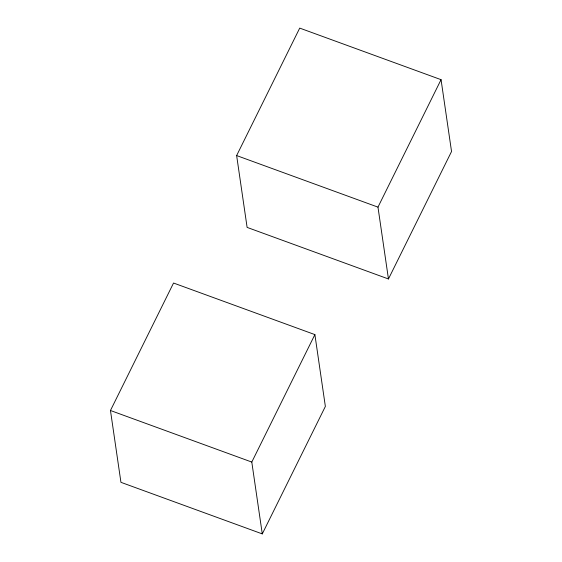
<?xml version="1.0" encoding="UTF-8"?>
<svg xmlns="http://www.w3.org/2000/svg" width="562" height="562" viewBox="0 0 562 562"><rect width="100%" height="100%" fill="white"/><g stroke="black" fill="none" stroke-linecap="round" stroke-linejoin="round"><path stroke-width="0.84" d="M110.461 410.499L173.546 283.03L314.889 334.601L325.363 406.431L262.278 533.9L120.942 482.329L110.461 410.499L251.797 462.069L262.278 533.9M236.637 155.569L299.722 28.1L441.058 79.671L451.539 151.501L388.454 278.97L247.111 227.399L236.637 155.569L377.973 207.132L388.454 278.97M251.797 462.069L314.889 334.601M377.973 207.132L441.058 79.671"/></g></svg>
